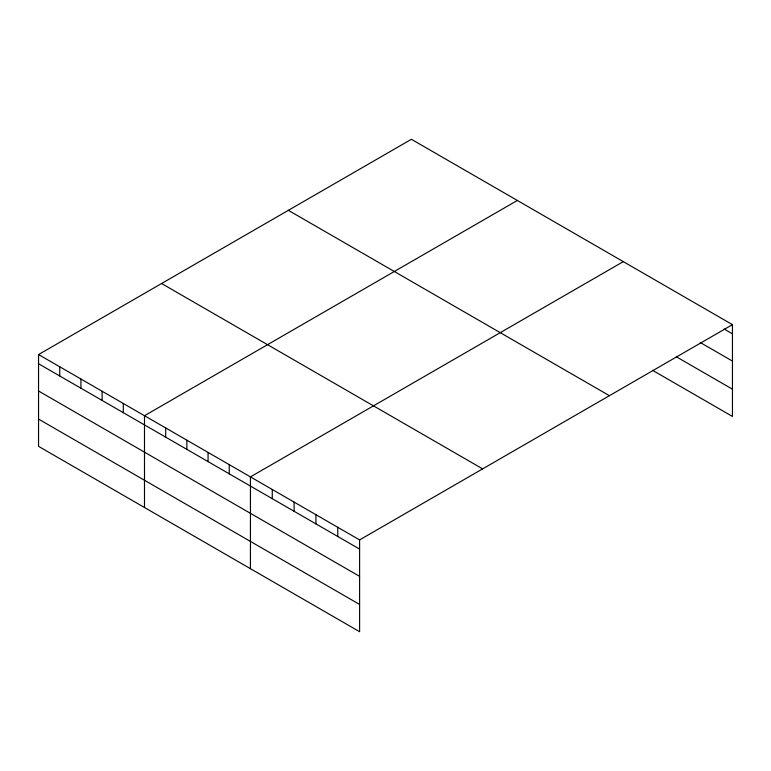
<?xml version="1.0" encoding="UTF-8"?>
<svg xmlns="http://www.w3.org/2000/svg" width="771" height="771" viewBox="0 0 771 771"><rect width="100%" height="100%" fill="white"/><g stroke="black" fill="none" stroke-linecap="round" stroke-linejoin="round"><path stroke-width="1.16" d="M652.401 370.225L732.45 416.446L732.45 324.649L411.396 139.291L38.55 354.554L38.55 446.351L359.604 631.709L359.604 539.912L38.55 354.554M517.351 200.46L144.495 415.723L144.495 507.52M623.296 261.629L250.44 476.892L250.44 568.69M359.604 539.912L732.45 324.649M724.133 329.024L732.45 333.833M700.222 342.488L732.45 361.088M676.312 356.771L732.45 389.182M288.364 210.329L609.408 395.687M161.592 283.516L482.636 468.874M38.55 363.739L359.604 549.097M38.55 391.003L359.604 576.351M38.55 419.087L359.604 604.445M337.765 527.306L337.765 536.491M315.937 514.7L315.937 523.885M294.108 502.104L294.108 511.279M272.279 489.498L272.279 498.673M229.257 464.662L229.257 473.837M208.064 452.423L208.064 461.607M186.871 440.193L186.871 449.368M165.688 427.953L165.688 437.138M123.312 403.493L123.312 412.668M102.119 391.254L102.119 400.438M80.926 379.024L80.926 388.208M59.743 366.794L59.743 375.969"/></g></svg>
